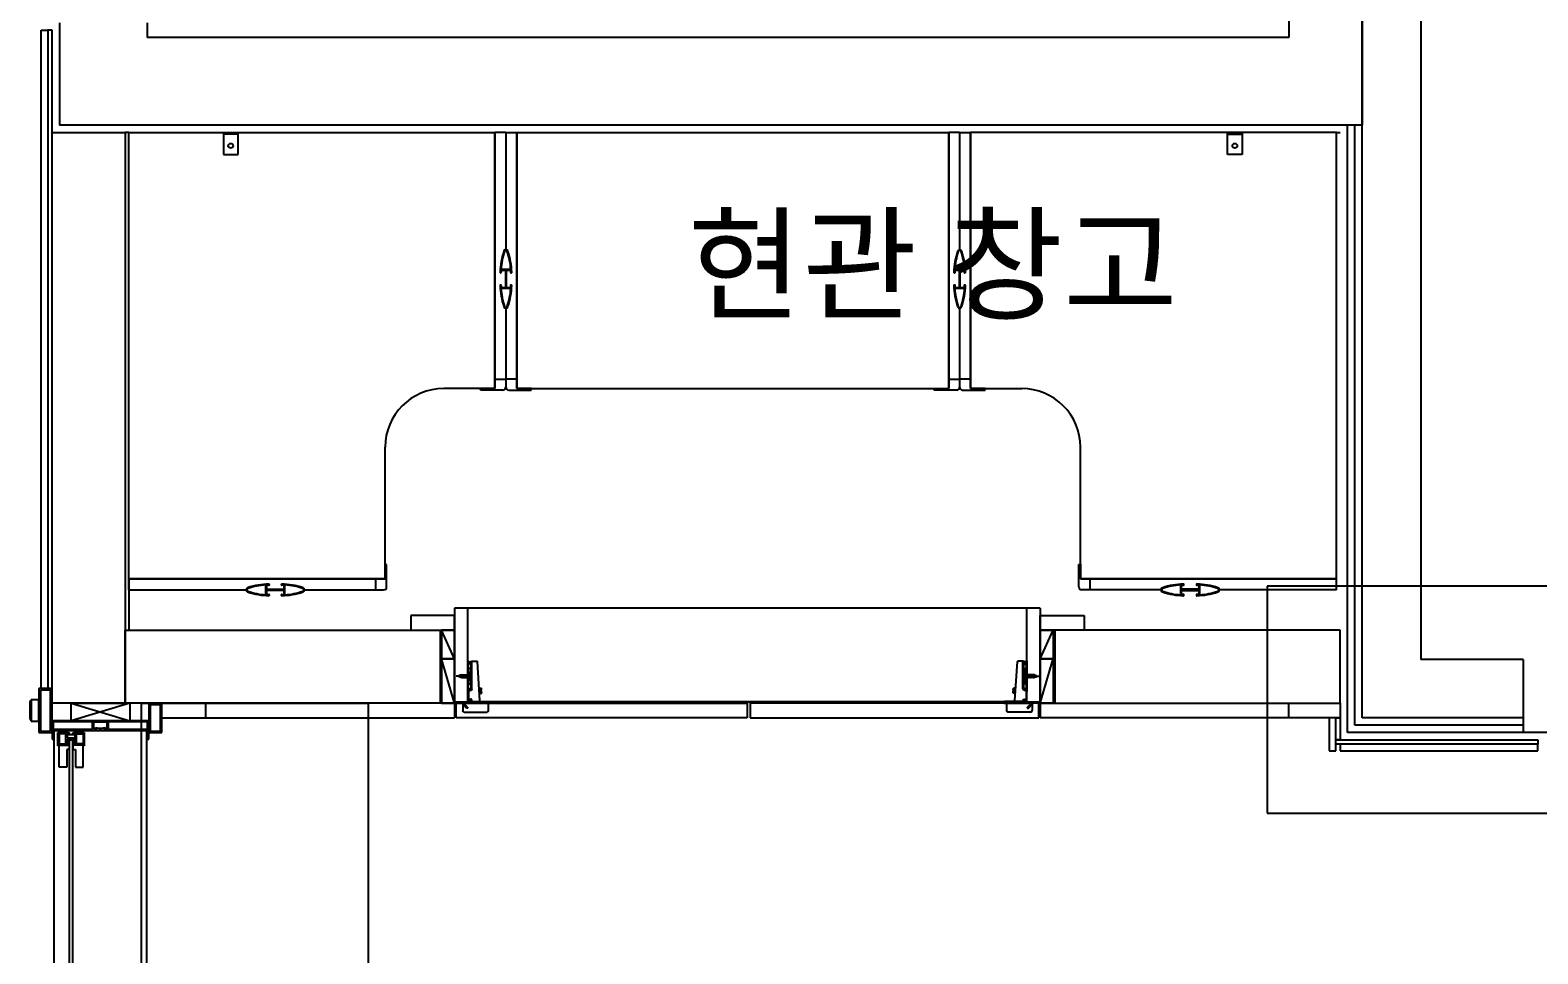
# Model space of a CAD drawing. Header units: millimetres. Extents: x -33000 to 294000, y 0 to 42408.
# Drawn here: x 55786 to 57846, y 17062 to 18325 of the extents above; entities that cross this region are included whole.
import ezdxf
from ezdxf.enums import TextEntityAlignment as Align

# ---------------------------------------------------------------- set-up
doc = ezdxf.new("R2010")
doc.units = ezdxf.units.MM
doc.header["$LTSCALE"] = 50
doc.layers.add('arch', color=8, linetype='Continuous')
doc.layers.add('실명', color=9, linetype='Continuous')
doc.styles.add('FORTELINE', font='malgun.ttf')

msp = doc.modelspace()

# ---------------------------------------------------------------- linework, layer by layer
at = {"layer": 'arch'}
for p, q in [((57686.2, 23254.6), (57686.2, 17464.6)), ((57606.2, 17384.6), (57606.2, 23139.6)), ((57606.2, 20674.6), (57606.2, 18194.6)), ((57506.2, 20574.6), (57506.2, 18314.6)), ((55826.2, 18334.6), (55826.2, 18194.6)), ((55946.2, 18334.6), (55946.2, 18314.6)), ((55801.2, 17424.6), (55801.2, 18324.6)), ((55801.2, 18324.6), (55810.2, 18324.6)), ((55816.2, 18324.6), (55810.2, 18324.6)), ((55810.2, 18324.6), (55810.2, 17424.6)), ((55816.2, 17424.6), (55816.2, 18324.6)), ((57506.2, 18314.6), (55946.2, 18314.6)), ((57606.2, 18194.6), (55826.2, 18194.6)), ((57586.2, 17364.6), (57586.2, 18194.6)), ((57596.2, 17374.6), (57596.2, 18194.6)), ((55816.2, 17404.6), (55816.2, 18184.6)), ((55816.2, 18184.6), (55916.2, 18184.6)), ((55916.2, 18184.6), (55916.2, 17404.6)), ((55921.2, 18184.6), (55916.2, 18184.6)), ((55921.2, 17574.6), (55921.2, 18184.6)), ((55921.2, 18184.6), (56421.2, 18184.6)), ((56050.2, 18184.6), (56050.2, 18154.6)), ((56070.2, 18182.6), (56050.2, 18182.6)), ((56070.2, 18154.6), (56070.2, 18184.6)), ((56421.2, 17839.6), (56421.2, 18184.6)), ((56421.2, 18184.6), (56421.2, 17834.6)), ((56436.2, 18184.6), (56421.2, 18184.6)), ((56436.2, 18184.6), (56451.2, 18184.6)), ((56436.2, 18184.6), (56436.2, 18024.6)), ((56451.2, 18184.6), (57041.2, 18184.6)), ((56451.2, 17839.6), (56451.2, 18184.6)), ((56451.2, 18184.6), (56451.2, 17834.6)), ((57041.2, 17839.6), (57041.2, 18184.6)), ((57041.2, 18184.6), (57041.2, 17834.6)), ((57056.2, 18184.6), (57041.2, 18184.6)), ((57056.2, 18184.6), (57071.2, 18184.6)), ((57056.2, 18184.6), (57056.2, 18024.6)), ((57071.2, 17839.6), (57071.2, 18184.6)), ((57071.2, 18184.6), (57071.2, 17834.6)), ((57571.2, 18184.6), (57071.2, 18184.6)), ((57422.2, 18154.6), (57422.2, 18184.6)), ((57422.2, 18182.6), (57442.2, 18182.6)), ((57442.2, 18184.6), (57442.2, 18154.6)), ((57571.2, 17574.6), (57571.2, 18184.6)), ((57571.2, 18184.6), (57576.2, 18184.6)), ((56050.2, 18154.6), (56070.2, 18154.6)), ((57442.2, 18154.6), (57422.2, 18154.6)), ((56428.7, 17993.1), (56429.5, 17993.1)), ((56443, 17997.6), (56429.4, 17997.6)), ((56430, 17993.6), (56430, 17996.6)), ((56430, 17996.6), (56435.5, 17996.6)), ((56435.5, 17996.6), (56435.5, 17972.6)), ((56437, 17972.6), (56437, 17996.6)), ((56437, 17996.6), (56442.4, 17996.6)), ((56442.4, 17996.6), (56442.4, 17993.6)), ((56442.9, 17993.1), (56443.7, 17993.1)), ((57048.7, 17993.1), (57049.5, 17993.1)), ((57063, 17997.6), (57049.4, 17997.6)), ((57050, 17993.6), (57050, 17996.6)), ((57050, 17996.6), (57055.5, 17996.6)), ((57055.5, 17996.6), (57055.5, 17972.6)), ((57057, 17972.6), (57057, 17996.6)), ((57057, 17996.6), (57062.4, 17996.6)), ((57062.4, 17996.6), (57062.4, 17993.6)), ((57062.9, 17993.1), (57063.7, 17993.1)), ((56429.5, 17976.1), (56428.7, 17976.1)), ((56443, 17971.6), (56429.4, 17971.6)), ((56430, 17972.6), (56430, 17975.6)), ((56435.5, 17972.6), (56430, 17972.6)), ((56442.4, 17972.6), (56437, 17972.6)), ((56442.4, 17975.6), (56442.4, 17972.6)), ((56443.7, 17976.1), (56442.9, 17976.1)), ((57049.5, 17976.1), (57048.7, 17976.1)), ((57063, 17971.6), (57049.4, 17971.6)), ((57050, 17972.6), (57050, 17975.6)), ((57055.5, 17972.6), (57050, 17972.6)), ((57062.4, 17972.6), (57057, 17972.6)), ((57062.4, 17975.6), (57062.4, 17972.6)), ((57063.7, 17976.1), (57062.9, 17976.1)), ((56436.2, 17944.6), (56436.2, 17836.6)), ((57056.2, 17944.6), (57056.2, 17836.6)), ((56421.2, 17834.6), (56421.2, 17847.6)), ((56421.2, 17847.6), (56436.2, 17847.6)), ((56451.2, 17847.6), (56436.2, 17847.6)), ((56436.2, 17847.6), (56436.2, 17836.6)), ((56451.2, 17834.6), (56451.2, 17847.6)), ((57041.2, 17834.6), (57041.2, 17847.6)), ((57041.2, 17847.6), (57056.2, 17847.6)), ((57071.2, 17847.6), (57056.2, 17847.6)), ((57056.2, 17847.6), (57056.2, 17836.6)), ((57071.2, 17834.6), (57071.2, 17847.6)), ((56421.2, 17834.6), (56351.2, 17834.6)), ((56401.5, 17832.6), (56401.2, 17834.6)), ((56401.2, 17834.6), (56421.2, 17834.6)), ((56432.2, 17832.6), (56401.5, 17832.6)), ((56440.2, 17832.6), (56470.9, 17832.6)), ((56451.2, 17834.6), (57041.2, 17834.6)), ((56471.2, 17834.6), (56451.2, 17834.6)), ((56470.9, 17832.6), (56471.2, 17834.6)), ((57021.5, 17832.6), (57021.2, 17834.6)), ((57021.2, 17834.6), (57041.2, 17834.6)), ((57052.2, 17832.6), (57021.5, 17832.6)), ((57060.2, 17832.6), (57090.9, 17832.6)), ((57091.2, 17834.6), (57071.2, 17834.6)), ((57071.2, 17834.6), (57141.2, 17834.6)), ((57090.9, 17832.6), (57091.2, 17834.6)), ((56271.2, 17574.6), (56271.2, 17754.6)), ((57221.2, 17574.6), (57221.2, 17754.6)), ((56273.2, 17594.3), (56271.2, 17594.6)), ((56271.2, 17594.6), (56271.2, 17574.6)), ((56273.2, 17563.6), (56273.2, 17594.3)), ((57219.2, 17594.3), (57221.2, 17594.6)), ((57219.2, 17563.6), (57219.2, 17594.3)), ((57221.2, 17594.6), (57221.2, 17574.6)), ((56266.2, 17574.6), (55921.2, 17574.6)), ((55921.2, 17574.6), (56271.2, 17574.6)), ((55921.2, 17559.6), (55921.2, 17574.6)), ((55921.2, 17574.6), (55921.2, 17504.6)), ((56271.2, 17574.6), (56258.2, 17574.6)), ((56258.2, 17574.6), (56258.2, 17559.6)), ((57571.2, 17574.6), (57221.2, 17574.6)), ((57221.2, 17574.6), (57234.2, 17574.6)), ((57226.2, 17574.6), (57571.2, 17574.6)), ((57234.2, 17574.6), (57234.2, 17559.6)), ((57571.2, 17559.6), (57571.2, 17574.6)), ((55921.2, 17559.6), (56081.2, 17559.6)), ((56108.2, 17552.8), (56108.2, 17566.4)), ((56112.2, 17565.8), (56109.2, 17565.8)), ((56109.2, 17565.8), (56109.2, 17560.4)), ((56109.2, 17560.4), (56133.2, 17560.4)), ((56133.2, 17558.9), (56109.2, 17558.9)), ((56109.2, 17558.9), (56109.2, 17553.4)), ((56109.2, 17553.4), (56112.2, 17553.4)), ((56112.7, 17567.1), (56112.7, 17566.3)), ((56112.7, 17552.9), (56112.7, 17552.1)), ((56129.7, 17566.3), (56129.7, 17567.1)), ((56129.7, 17552.1), (56129.7, 17552.9)), ((56133.2, 17565.8), (56130.2, 17565.8)), ((56130.2, 17553.4), (56133.2, 17553.4)), ((56133.2, 17560.4), (56133.2, 17565.8)), ((56133.2, 17553.4), (56133.2, 17558.9)), ((56134.2, 17552.8), (56134.2, 17566.4)), ((56161.2, 17559.6), (56269.2, 17559.6)), ((56258.2, 17559.6), (56269.2, 17559.6)), ((57331.2, 17559.6), (57223.2, 17559.6)), ((57234.2, 17559.6), (57223.2, 17559.6)), ((57358.2, 17552.8), (57358.2, 17566.4)), ((57359.2, 17560.4), (57359.2, 17565.8)), ((57359.2, 17565.8), (57362.2, 17565.8)), ((57383.2, 17560.4), (57359.2, 17560.4)), ((57359.2, 17553.4), (57359.2, 17558.9)), ((57359.2, 17558.9), (57383.2, 17558.9)), ((57362.2, 17553.4), (57359.2, 17553.4)), ((57362.7, 17566.3), (57362.7, 17567.1)), ((57362.7, 17552.1), (57362.7, 17552.9)), ((57379.7, 17567.1), (57379.7, 17566.3)), ((57379.7, 17552.9), (57379.7, 17552.1)), ((57380.2, 17565.8), (57383.2, 17565.8)), ((57383.2, 17553.4), (57380.2, 17553.4)), ((57383.2, 17565.8), (57383.2, 17560.4)), ((57383.2, 17558.9), (57383.2, 17553.4)), ((57384.2, 17552.8), (57384.2, 17566.4)), ((57571.2, 17559.6), (57411.2, 17559.6)), ((58136.2, 17564.6), (57476.2, 17564.6)), ((57476.2, 17564.6), (57476.2, 17254.6)), ((57166.2, 17534.6), (56366.2, 17534.6)), ((56366.2, 17534.6), (56366.2, 17406.6)), ((56384.2, 17406.6), (56384.2, 17534.6)), ((57148.2, 17534.6), (56384.2, 17534.6)), ((57148.2, 17406.6), (57148.2, 17534.6)), ((57166.2, 17534.6), (57166.2, 17406.6)), ((56366.2, 17524.6), (56306.2, 17524.6)), ((56306.2, 17524.6), (56306.2, 17504.6)), ((56366.2, 17504.6), (56366.2, 17524.6)), ((57166.2, 17524.6), (57226.2, 17524.6)), ((57166.2, 17504.6), (57166.2, 17524.6)), ((57226.2, 17524.6), (57226.2, 17504.6)), ((55916.2, 17504.6), (56346.2, 17504.6)), ((55916.2, 17404.6), (55916.2, 17504.6)), ((56306.2, 17504.6), (56366.2, 17504.6)), ((56346.2, 17504.6), (56346.2, 17404.6)), ((56346.2, 17504.6), (56346.2, 17404.6)), ((56348.2, 17504.6), (56348.2, 17465.2)), ((56366.2, 17504.6), (56348.2, 17504.6)), ((56366.2, 17465.2), (56348.2, 17504.6)), ((56348.2, 17504.6), (56348.2, 17404.6)), ((56366.2, 17465.2), (56366.2, 17504.6)), ((57226.2, 17504.6), (57166.2, 17504.6)), ((57166.2, 17465.2), (57166.2, 17504.6)), ((57166.2, 17504.6), (57184.2, 17504.6)), ((57166.2, 17465.2), (57184.2, 17504.6)), ((57184.2, 17504.6), (57184.2, 17465.2)), ((57576.2, 17504.6), (57186.2, 17504.6)), ((57186.2, 17504.6), (57186.2, 17404.6)), ((57186.2, 17504.6), (57186.2, 17404.6)), ((57576.2, 17404.6), (57576.2, 17504.6)), ((56348.2, 17465.2), (56348.2, 17404.6)), ((56366.2, 17465.2), (56348.2, 17465.2)), ((56366.2, 17404.6), (56348.2, 17465.2)), ((56348.2, 17465.2), (56366.2, 17465.2)), ((56366.2, 17404.6), (56366.2, 17465.2)), ((56384.2, 17462.6), (56384.2, 17421.6)), ((56385.2, 17461.6), (56388, 17461)), ((56385.7, 17453), (56385.2, 17453)), ((56387.4, 17457.6), (56387.8, 17460.3)), ((56387.4, 17457.6), (56388.2, 17457.2)), ((56387.7, 17432.7), (56387.7, 17450.5)), ((56388.7, 17424.7), (56388.7, 17456.5)), ((56389.7, 17424.2), (56389.7, 17462)), ((56389.8, 17462), (56396.9, 17462)), ((56400.8, 17408.2), (56397.4, 17461.5)), ((57131.6, 17408.2), (57135.1, 17461.5)), ((57142.7, 17462), (57135.6, 17462)), ((57142.7, 17424.2), (57142.7, 17462)), ((57143.7, 17424.7), (57143.7, 17456.5)), ((57145.1, 17457.6), (57144.3, 17457.2)), ((57147.2, 17461.6), (57144.4, 17461)), ((57145.1, 17457.6), (57144.7, 17460.3)), ((57144.7, 17432.7), (57144.7, 17450.5)), ((57146.7, 17453), (57147.2, 17453)), ((57148.2, 17462.6), (57148.2, 17421.6)), ((57166.2, 17404.6), (57166.2, 17465.2)), ((57166.2, 17465.2), (57184.2, 17465.2)), ((57166.2, 17404.6), (57184.2, 17465.2)), ((57184.2, 17465.2), (57166.2, 17465.2)), ((57184.2, 17465.2), (57184.2, 17404.6)), ((57826.2, 17464.6), (57686.2, 17464.6)), ((57826.2, 17464.6), (57826.2, 17364.6)), ((56371.8, 17442.3), (56370.2, 17441.6)), ((56372.3, 17440.9), (56370.2, 17441.6)), ((56371.8, 17442.6), (56372.2, 17442.9)), ((56371.8, 17442.6), (56372.3, 17440.6)), ((56372.2, 17442.9), (56372.4, 17442.6)), ((56372.2, 17442.9), (56372.6, 17440.3)), ((56372.6, 17440.3), (56372.3, 17440.6)), ((56373.9, 17443.3), (56372.4, 17442.6)), ((56372.4, 17442.6), (56373, 17440.6)), ((56373, 17440.6), (56372.6, 17440.3)), ((56374.8, 17440), (56373, 17440.6)), ((56373.9, 17443.3), (56374.3, 17443.6)), ((56373.9, 17443.3), (56374.8, 17440)), ((56374.3, 17443.6), (56374.5, 17443.3)), ((56374.3, 17443.6), (56375.1, 17439.6)), ((56374.5, 17443.3), (56375.5, 17440)), ((56374.5, 17443.3), (56376.2, 17443.3)), ((56375.1, 17439.6), (56374.8, 17440)), ((56375.5, 17440), (56375.1, 17439.6)), ((56375.5, 17440), (56377.1, 17440)), ((56376.2, 17443.3), (56376.6, 17443.6)), ((56376.2, 17443.3), (56377.1, 17440)), ((56376.6, 17443.6), (56376.8, 17443.3)), ((56376.6, 17443.6), (56377.4, 17439.6)), ((56376.8, 17443.3), (56377.8, 17440)), ((56376.8, 17443.3), (56378.5, 17443.3)), ((56377.4, 17439.6), (56377.1, 17440)), ((56377.8, 17440), (56377.4, 17439.6)), ((56377.8, 17440), (56379.5, 17440)), ((56378.5, 17443.3), (56379, 17443.6)), ((56378.5, 17443.3), (56379.5, 17440)), ((56379, 17443.6), (56379.2, 17443.3)), ((56379, 17443.6), (56379.8, 17439.6)), ((56379.2, 17443.3), (56380.2, 17440)), ((56379.2, 17443.3), (56380.9, 17443.3)), ((56379.8, 17439.6), (56379.5, 17440)), ((56380.2, 17440), (56379.8, 17439.6)), ((56380.2, 17440), (56381.8, 17440)), ((56380.9, 17443.3), (56381.3, 17443.6)), ((56380.9, 17443.3), (56381.8, 17440)), ((56381.3, 17443.6), (56381.5, 17443.3)), ((56381.3, 17443.6), (56382.1, 17439.6)), ((56381.5, 17443.3), (56382.5, 17440)), ((56381.5, 17443.3), (56383.2, 17443.3)), ((56382.1, 17439.6), (56381.8, 17440)), ((56382.5, 17440), (56382.1, 17439.6)), ((56382.5, 17440), (56384.2, 17440)), ((56383.2, 17443.3), (56383.6, 17443.6)), ((56383.2, 17443.3), (56384.2, 17440)), ((56383.6, 17443.6), (56383.9, 17443.3)), ((56383.6, 17443.6), (56384.2, 17440)), ((56383.9, 17443.3), (56384.2, 17443.3)), ((56384.2, 17440), (56383.9, 17443.3)), ((56385.2, 17443.9), (56384.2, 17443.3)), ((56385.2, 17439.3), (56384.2, 17440)), ((56385.2, 17437.2), (56385.2, 17446)), ((56385.7, 17430.2), (56385.2, 17430.2)), ((56385.7, 17446.5), (56386.1, 17446.5)), ((56385.7, 17436.7), (56386.1, 17436.7)), ((56386.6, 17437.2), (56386.6, 17446)), ((57145.8, 17437.2), (57145.8, 17446)), ((57146.7, 17446.5), (57146.3, 17446.5)), ((57146.7, 17436.7), (57146.3, 17436.7)), ((57146.7, 17430.2), (57147.2, 17430.2)), ((57147.2, 17437.2), (57147.2, 17446)), ((57147.2, 17443.9), (57148.3, 17443.3)), ((57147.2, 17439.3), (57148.3, 17440)), ((57148.9, 17443.6), (57148.3, 17440)), ((57149.3, 17443.3), (57148.3, 17440)), ((57148.6, 17443.3), (57148.3, 17443.3)), ((57148.3, 17440), (57148.6, 17443.3)), ((57150, 17440), (57148.3, 17440)), ((57148.9, 17443.6), (57148.6, 17443.3)), ((57149.3, 17443.3), (57148.9, 17443.6)), ((57151, 17443.3), (57149.3, 17443.3)), ((57151, 17443.3), (57150, 17440)), ((57150, 17440), (57150.4, 17439.6)), ((57151.2, 17443.6), (57150.4, 17439.6)), ((57150.4, 17439.6), (57150.7, 17440)), ((57151.6, 17443.3), (57150.7, 17440)), ((57152.3, 17440), (57150.7, 17440)), ((57151.2, 17443.6), (57151, 17443.3)), ((57151.6, 17443.3), (57151.2, 17443.6)), ((57153.3, 17443.3), (57151.6, 17443.3)), ((57153.3, 17443.3), (57152.3, 17440)), ((57152.3, 17440), (57152.7, 17439.6)), ((57153.5, 17443.6), (57152.7, 17439.6)), ((57152.7, 17439.6), (57153, 17440)), ((57153.9, 17443.3), (57153, 17440)), ((57154.7, 17440), (57153, 17440)), ((57153.5, 17443.6), (57153.3, 17443.3)), ((57153.9, 17443.3), (57153.5, 17443.6)), ((57155.6, 17443.3), (57153.9, 17443.3)), ((57155.6, 17443.3), (57154.7, 17440)), ((57154.7, 17440), (57155.1, 17439.6)), ((57155.9, 17443.6), (57155.1, 17439.6)), ((57155.1, 17439.6), (57155.3, 17440)), ((57156.3, 17443.3), (57155.3, 17440)), ((57157, 17440), (57155.3, 17440)), ((57155.9, 17443.6), (57155.6, 17443.3)), ((57156.3, 17443.3), (57155.9, 17443.6)), ((57157.9, 17443.3), (57156.3, 17443.3)), ((57157.9, 17443.3), (57157, 17440)), ((57157, 17440), (57157.4, 17439.6)), ((57158.2, 17443.6), (57157.4, 17439.6)), ((57157.4, 17439.6), (57157.6, 17440)), ((57158.6, 17443.3), (57157.6, 17440)), ((57157.6, 17440), (57159.5, 17440.6)), ((57158.2, 17443.6), (57157.9, 17443.3)), ((57158.6, 17443.3), (57158.2, 17443.6)), ((57158.6, 17443.3), (57160.1, 17442.6)), ((57160.1, 17442.6), (57159.5, 17440.6)), ((57159.5, 17440.6), (57159.9, 17440.3)), ((57160.3, 17442.9), (57159.9, 17440.3)), ((57159.9, 17440.3), (57160.1, 17440.6)), ((57160.3, 17442.9), (57160.1, 17442.6)), ((57160.7, 17442.6), (57160.1, 17440.6)), ((57160.2, 17440.9), (57162.2, 17441.6)), ((57160.7, 17442.6), (57160.3, 17442.9)), ((57160.6, 17442.3), (57162.2, 17441.6)), ((55810.2, 17424.6), (55801.2, 17424.6)), ((55810.2, 17424.6), (55816.2, 17424.6)), ((56384.2, 17423.6), (56384.2, 17420.6)), ((56384.2, 17420.6), (56385.2, 17420.6)), ((56385.2, 17424.2), (56388.2, 17424.2)), ((56385.2, 17422.2), (56387.7, 17422.2)), ((56385.2, 17422.2), (56385.2, 17408.3)), ((56391.2, 17407.1), (56414.2, 17407.1)), ((56399.7, 17425.1), (56402.7, 17425.3)), ((56400.8, 17408.2), (56400.1, 17407.1)), ((56400.2, 17418.1), (56403.2, 17418.3)), ((56401.2, 17418.2), (56400.7, 17425.1)), ((56402.2, 17418.2), (56401.7, 17425.2)), ((56402.4, 17422.2), (56402.9, 17422.3)), ((56402.5, 17421.2), (56402.4, 17422.2)), ((56402.5, 17421.2), (56403, 17421.3)), ((56402.9, 17422.3), (56402.7, 17425.3)), ((56403.2, 17418.3), (56403, 17421.3)), ((57141.2, 17407.1), (57118.2, 17407.1)), ((57129.3, 17418.3), (57129.5, 17421.3)), ((57132.3, 17418.1), (57129.3, 17418.3)), ((57129.5, 17422.3), (57129.7, 17425.3)), ((57130, 17422.2), (57129.5, 17422.3)), ((57130, 17421.2), (57129.5, 17421.3)), ((57132.7, 17425.1), (57129.7, 17425.3)), ((57130, 17421.2), (57130, 17422.2)), ((57130.3, 17418.2), (57130.7, 17425.2)), ((57131.3, 17418.2), (57131.7, 17425.1)), ((57131.6, 17408.2), (57132.4, 17407.1)), ((57147.2, 17424.2), (57144.3, 17424.2)), ((57147.2, 17422.2), (57144.7, 17422.2)), ((57147.2, 17422.2), (57147.2, 17408.3)), ((57148.2, 17420.6), (57147.2, 17420.6)), ((57148.2, 17423.6), (57148.2, 17420.6)), ((55916.2, 17404.6), (55816.2, 17404.6)), ((56346.2, 17404.6), (55916.2, 17404.6)), ((55938.2, 16204.6), (55938.2, 17404.6)), ((55938.2, 17404.6), (56248.2, 17404.6)), ((56366.2, 17404.6), (55966.2, 17404.6)), ((55966.2, 17384.6), (55966.2, 17404.6)), ((56026.2, 17384.6), (56026.2, 17404.6)), ((56248.2, 17404.6), (56248.2, 16204.6)), ((56348.2, 17404.6), (56366.2, 17404.6)), ((56366.2, 17406.6), (57166.2, 17406.6)), ((56366.2, 17404.6), (56366.2, 17384.6)), ((56368.2, 17384.6), (56368.2, 17404.6)), ((56368.2, 17404.6), (56766, 17404.6)), ((56377.2, 17404.6), (56377.2, 17394.6)), ((56415.2, 17404.6), (56377.2, 17404.6)), ((56382.2, 17398), (56379.1, 17401.1)), ((56379.2, 17392.6), (56410.2, 17392.6)), ((56383.6, 17399.4), (56380.5, 17402.5)), ((57148.2, 17406.6), (56384.2, 17406.6)), ((56386.5, 17406.4), (56390.2, 17404.9)), ((56390.2, 17404.6), (56390.2, 17406.1)), ((56412.2, 17404.6), (56412.2, 17394.6)), ((56415.2, 17404.6), (56415.2, 17406.1)), ((56766, 17404.6), (56766, 17384.6)), ((57164.2, 17404.6), (56770, 17404.6)), ((56770, 17404.6), (56770, 17384.6)), ((57117.2, 17404.6), (57117.2, 17406.1)), ((57117.2, 17404.6), (57155.2, 17404.6)), ((57120.2, 17404.6), (57120.2, 17394.6)), ((57153.2, 17392.6), (57122.2, 17392.6)), ((57146, 17406.4), (57142.2, 17404.9)), ((57142.2, 17404.6), (57142.2, 17406.1)), ((57148.9, 17399.4), (57152, 17402.5)), ((57150.3, 17398), (57153.4, 17401.1)), ((57155.2, 17404.6), (57155.2, 17394.6)), ((57164.2, 17384.6), (57164.2, 17404.6)), ((57166.2, 17404.6), (57166.2, 17384.6)), ((57166.2, 17384.6), (57166.2, 17404.6)), ((57184.2, 17404.6), (57166.2, 17404.6)), ((57166.2, 17404.6), (57576.2, 17404.6)), ((57186.2, 17404.6), (57576.2, 17404.6)), ((57506.2, 17384.6), (57506.2, 17404.6)), ((57576.2, 17404.6), (57576.2, 17384.6)), ((55966.2, 17384.6), (56366.2, 17384.6)), ((56766, 17384.6), (56368.2, 17384.6)), ((56770, 17384.6), (57164.2, 17384.6)), ((57576.2, 17384.6), (57166.2, 17384.6)), ((57570.2, 17384.6), (57561.2, 17384.6)), ((57561.2, 17384.6), (57561.2, 17339.6)), ((57570.2, 17354.6), (57570.2, 17384.6)), ((57570.2, 17384.6), (57576.2, 17384.6)), ((57570.2, 17339.6), (57570.2, 17384.6)), ((57576.2, 17384.6), (57576.2, 17354.6)), ((57826.2, 17374.6), (57596.2, 17374.6)), ((57826.2, 17384.6), (57606.2, 17384.6)), ((57576.2, 17354.6), (57570.2, 17354.6)), ((57570.2, 17348.6), (57570.2, 17354.6)), ((57570.2, 17354.6), (57846.2, 17354.6)), ((57846.2, 17348.6), (57570.2, 17348.6)), ((57576.2, 17348.6), (57576.2, 17339.6)), ((57846.2, 17348.6), (57576.2, 17348.6)), ((57826.2, 17364.6), (57586.2, 17364.6)), ((57936.2, 17364.6), (57826.2, 17364.6)), ((57846.2, 17354.6), (57846.2, 17348.6)), ((57846.2, 17339.6), (57846.2, 17348.6)), ((57561.2, 17339.6), (57570.2, 17339.6)), ((57576.2, 17339.6), (57846.2, 17339.6)), ((57476.2, 17254.6), (58136.2, 17254.6))]:
    msp.add_line(p, q, dxfattribs=at)
at = {"layer": 'arch', "lineweight": 0}
for p, q in [((56384.7, 17462.6), (56384.2, 17462.6)), ((56385.2, 17420.6), (56385.2, 17462.1)), ((57147.2, 17420.6), (57147.2, 17462.1)), ((57147.7, 17462.6), (57148.2, 17462.6))]:
    msp.add_line(p, q, dxfattribs=at)
at = {"layer": 'arch', "linetype": 'Continuous'}
for p, q in [((56385.2, 17461.4), (56384.2, 17462.4)), ((56385.2, 17460.9), (56384.2, 17461.9)), ((56385.2, 17460.5), (56384.2, 17461.5)), ((56385.2, 17460), (56384.2, 17461)), ((56385.2, 17459.6), (56384.2, 17460.6)), ((56385.2, 17459.1), (56384.2, 17460.1)), ((56385.2, 17458.7), (56384.2, 17459.7)), ((56385.2, 17458.2), (56384.2, 17459.2)), ((56385.2, 17457.8), (56384.2, 17458.8)), ((56385.2, 17457.3), (56384.2, 17458.3)), ((56385.2, 17456.9), (56384.2, 17457.9)), ((56385.2, 17456.4), (56384.2, 17457.4)), ((56385.2, 17456), (56384.2, 17457)), ((56385.2, 17455.5), (56384.2, 17456.5)), ((56385.2, 17455.1), (56384.2, 17456.1)), ((56385.2, 17454.6), (56384.2, 17455.6)), ((56385.2, 17454.2), (56384.2, 17455.2)), ((56385.2, 17453.7), (56384.2, 17454.7)), ((56385.2, 17453.3), (56384.2, 17454.3)), ((56385.2, 17452.8), (56384.2, 17453.8)), ((56385.2, 17452.4), (56384.2, 17453.4)), ((56385.2, 17451.9), (56384.2, 17452.9)), ((56385.2, 17451.5), (56384.2, 17452.5)), ((56385.2, 17451), (56384.2, 17452)), ((56385.2, 17450.6), (56384.2, 17451.6)), ((56385.2, 17450.1), (56384.2, 17451.1)), ((56385.2, 17449.7), (56384.2, 17450.7)), ((56385.2, 17449.2), (56384.2, 17450.2)), ((56385.2, 17448.8), (56384.2, 17449.8)), ((56385.2, 17448.3), (56384.2, 17449.3)), ((56385.2, 17447.9), (56384.2, 17448.9)), ((56385.2, 17447.4), (56384.2, 17448.4)), ((56385.2, 17461.8), (56384.4, 17462.6)), ((56385.2, 17462.3), (56384.9, 17462.6)), ((57148.2, 17461.2), (57147.2, 17462.2)), ((57148.2, 17460.8), (57147.2, 17461.8)), ((57148.2, 17460.3), (57147.2, 17461.3)), ((57148.2, 17459.9), (57147.2, 17460.9)), ((57148.2, 17459.4), (57147.2, 17460.4)), ((57148.2, 17459), (57147.2, 17460)), ((57148.2, 17458.5), (57147.2, 17459.5)), ((57148.2, 17458.1), (57147.2, 17459.1)), ((57148.2, 17457.6), (57147.2, 17458.6)), ((57148.2, 17457.2), (57147.2, 17458.2)), ((57148.2, 17456.7), (57147.2, 17457.7)), ((57148.2, 17456.3), (57147.2, 17457.3)), ((57148.2, 17455.8), (57147.2, 17456.8)), ((57148.2, 17455.4), (57147.2, 17456.4)), ((57148.2, 17454.9), (57147.2, 17455.9)), ((57148.2, 17454.5), (57147.2, 17455.5)), ((57148.2, 17454), (57147.2, 17455)), ((57148.2, 17453.6), (57147.2, 17454.6)), ((57148.2, 17453.1), (57147.2, 17454.1)), ((57148.2, 17452.7), (57147.2, 17453.7)), ((57148.2, 17452.2), (57147.2, 17453.2)), ((57148.2, 17451.8), (57147.2, 17452.8)), ((57148.2, 17451.3), (57147.2, 17452.3)), ((57148.2, 17450.9), (57147.2, 17451.9)), ((57148.2, 17450.4), (57147.2, 17451.4)), ((57148.2, 17450), (57147.2, 17451)), ((57148.2, 17449.5), (57147.2, 17450.5)), ((57148.2, 17449.1), (57147.2, 17450.1)), ((57148.2, 17448.6), (57147.2, 17449.6)), ((57148.2, 17448.2), (57147.2, 17449.2)), ((57148.2, 17447.7), (57147.2, 17448.7)), ((57148.2, 17447.3), (57147.2, 17448.3)), ((57148.2, 17461.7), (57147.4, 17462.5)), ((57148.2, 17462.1), (57147.7, 17462.6)), ((57148.2, 17462.5), (57148.2, 17462.6)), ((56385.2, 17447), (56384.2, 17448)), ((56385.2, 17446.5), (56384.2, 17447.5)), ((56385.2, 17446.1), (56384.2, 17447.1)), ((56385.2, 17445.6), (56384.2, 17446.6)), ((56385.2, 17445.2), (56384.2, 17446.2)), ((56385.2, 17444.7), (56384.2, 17445.7)), ((56385.2, 17444.3), (56384.2, 17445.3)), ((56385.2, 17443.8), (56384.2, 17444.8)), ((56385.2, 17443.4), (56384.2, 17444.4)), ((56385.2, 17442.9), (56384.2, 17443.9)), ((56385.2, 17442.5), (56384.2, 17443.5)), ((56385.2, 17442), (56384.2, 17443)), ((56385.2, 17441.6), (56384.2, 17442.6)), ((56384.8, 17441.6), (56384.2, 17442.2)), ((56384.3, 17441.6), (56384.2, 17441.7)), ((56385.2, 17440.3), (56384.2, 17441.3)), ((56385.2, 17439.8), (56384.2, 17440.8)), ((56385.2, 17439.4), (56384.2, 17440.4)), ((56385.2, 17438.9), (56384.2, 17439.9)), ((56385.2, 17438.5), (56384.2, 17439.5)), ((56385.2, 17438), (56384.2, 17439)), ((56385.2, 17437.6), (56384.2, 17438.6)), ((56385.2, 17437.1), (56384.2, 17438.1)), ((56385.2, 17436.7), (56384.2, 17437.7)), ((56385.2, 17436.2), (56384.2, 17437.2)), ((56385.2, 17435.8), (56384.2, 17436.8)), ((56385.2, 17435.3), (56384.2, 17436.3)), ((56385.2, 17434.9), (56384.2, 17435.9)), ((56385.2, 17434.4), (56384.2, 17435.4)), ((56385.2, 17434), (56384.2, 17435)), ((56385.2, 17433.5), (56384.2, 17434.5)), ((56385.2, 17433.1), (56384.2, 17434.1)), ((56385.2, 17432.6), (56384.2, 17433.6)), ((56385.2, 17432.2), (56384.2, 17433.2)), ((56385.2, 17431.7), (56384.2, 17432.7)), ((56385.2, 17431.3), (56384.2, 17432.3)), ((56385.2, 17430.8), (56384.2, 17431.8)), ((56385.2, 17430.4), (56384.2, 17431.4)), ((56385.2, 17429.9), (56384.2, 17430.9)), ((56385.2, 17429.5), (56384.2, 17430.5)), ((56385.2, 17429), (56384.2, 17430)), ((56385.2, 17428.6), (56384.2, 17429.6)), ((56385.2, 17428.1), (56384.2, 17429.1)), ((56385.2, 17427.7), (56384.2, 17428.7)), ((56385.2, 17427.2), (56384.2, 17428.2)), ((56385.2, 17426.8), (56384.2, 17427.8)), ((56385.2, 17440.7), (56384.3, 17441.6)), ((56385.2, 17441.2), (56384.8, 17441.6)), ((56385.2, 17441.6), (56385.2, 17441.6)), ((57148.2, 17446.8), (57147.2, 17447.8)), ((57148.2, 17446.4), (57147.2, 17447.4)), ((57148.2, 17445.9), (57147.2, 17446.9)), ((57148.2, 17445.5), (57147.2, 17446.5)), ((57148.2, 17445), (57147.2, 17446)), ((57148.2, 17444.6), (57147.2, 17445.6)), ((57148.2, 17444.1), (57147.2, 17445.1)), ((57148.2, 17443.7), (57147.2, 17444.7)), ((57148.2, 17443.2), (57147.2, 17444.2)), ((57148.2, 17442.8), (57147.2, 17443.8)), ((57148.2, 17442.3), (57147.2, 17443.3)), ((57148.2, 17441.9), (57147.2, 17442.9)), ((57148.1, 17441.6), (57147.2, 17442.4)), ((57147.6, 17441.6), (57147.2, 17442)), ((57148.2, 17440.5), (57147.2, 17441.5)), ((57148.2, 17440.1), (57147.2, 17441.1)), ((57148.2, 17439.6), (57147.2, 17440.6)), ((57148.2, 17439.2), (57147.2, 17440.2)), ((57148.2, 17438.8), (57147.2, 17439.8)), ((57148.2, 17438.3), (57147.2, 17439.3)), ((57148.2, 17437.9), (57147.2, 17438.9)), ((57148.2, 17437.4), (57147.2, 17438.4)), ((57148.2, 17437), (57147.2, 17438)), ((57148.2, 17436.5), (57147.2, 17437.5)), ((57148.2, 17436.1), (57147.2, 17437.1)), ((57148.2, 17435.6), (57147.2, 17436.6)), ((57148.2, 17435.2), (57147.2, 17436.2)), ((57148.2, 17434.7), (57147.2, 17435.7)), ((57148.2, 17434.3), (57147.2, 17435.3)), ((57148.2, 17433.8), (57147.2, 17434.8)), ((57148.2, 17433.4), (57147.2, 17434.4)), ((57148.2, 17432.9), (57147.2, 17433.9)), ((57148.2, 17432.5), (57147.2, 17433.5)), ((57148.2, 17432), (57147.2, 17433)), ((57148.2, 17431.6), (57147.2, 17432.6)), ((57148.2, 17431.1), (57147.2, 17432.1)), ((57148.2, 17430.7), (57147.2, 17431.7)), ((57148.2, 17430.2), (57147.2, 17431.2)), ((57148.2, 17429.8), (57147.2, 17430.8)), ((57148.2, 17429.3), (57147.2, 17430.3)), ((57148.2, 17428.9), (57147.2, 17429.9)), ((57148.2, 17428.4), (57147.2, 17429.4)), ((57148.2, 17428), (57147.2, 17429)), ((57148.2, 17427.5), (57147.2, 17428.5)), ((57148.2, 17427.1), (57147.2, 17428.1)), ((57148.2, 17426.6), (57147.2, 17427.6)), ((57148.2, 17441), (57147.6, 17441.6)), ((57148.2, 17441.4), (57148.1, 17441.6)), ((55786.2, 17406.3), (55787.7, 17409.1)), ((55787.7, 17409.1), (55787.7, 17380.1)), ((55798.2, 17409.1), (55787.7, 17409.1)), ((55816.2, 17424.6), (55798.2, 17424.6)), ((55798.2, 17424.6), (55798.2, 17364.6)), ((55798.2, 17380.1), (55798.2, 17409.1)), ((55814.2, 17422.6), (55800.2, 17422.6)), ((55800.2, 17422.6), (55800.2, 17366.6)), ((55814.2, 17366.6), (55814.2, 17422.6)), ((55816.2, 17364.6), (55816.2, 17424.6)), ((56385.2, 17426.3), (56384.2, 17427.3)), ((56385.2, 17425.9), (56384.2, 17426.9)), ((56385.2, 17425.4), (56384.2, 17426.4)), ((56385.2, 17425), (56384.2, 17426)), ((56385.2, 17424.5), (56384.2, 17425.5)), ((56385.2, 17424.1), (56384.2, 17425.1)), ((56385.2, 17423.6), (56384.2, 17424.6)), ((56385.2, 17423.2), (56384.2, 17424.2)), ((56385.2, 17422.7), (56384.2, 17423.7)), ((56385.2, 17422.3), (56384.2, 17423.3)), ((56385.2, 17421.8), (56384.2, 17422.8)), ((56385.2, 17421.4), (56384.2, 17422.4)), ((56385.2, 17420.9), (56384.2, 17421.9)), ((56385.1, 17420.6), (56384.2, 17421.5)), ((56384.7, 17420.6), (56384.2, 17421)), ((57148.2, 17426.2), (57147.2, 17427.2)), ((57148.2, 17425.7), (57147.2, 17426.7)), ((57148.2, 17425.3), (57147.2, 17426.3)), ((57148.2, 17424.8), (57147.2, 17425.8)), ((57148.2, 17424.4), (57147.2, 17425.4)), ((57148.2, 17423.9), (57147.2, 17424.9)), ((57148.2, 17423.5), (57147.2, 17424.5)), ((57148.2, 17423), (57147.2, 17424)), ((57148.2, 17422.6), (57147.2, 17423.6)), ((57148.2, 17422.1), (57147.2, 17423.1)), ((57148.2, 17421.7), (57147.2, 17422.7)), ((57148.2, 17421.2), (57147.2, 17422.2)), ((57148.2, 17420.8), (57147.2, 17421.8)), ((57148, 17420.6), (57147.2, 17421.3)), ((57147.5, 17420.6), (57147.2, 17420.9)), ((55786.2, 17382.9), (55786.2, 17406.3)), ((55842.2, 17380.6), (55842.2, 17404.6)), ((55842.2, 17404.6), (55922.2, 17404.6)), ((55842.2, 17404.6), (55922.2, 17380.6)), ((55922.2, 17404.6), (55842.2, 17380.6)), ((55922.2, 17404.6), (55922.2, 17380.6)), ((55966.2, 17404.6), (55948.2, 17404.6)), ((55948.2, 17404.6), (55948.2, 17364.6)), ((55964.2, 17402.6), (55950.2, 17402.6)), ((55950.2, 17402.6), (55950.2, 17366.6)), ((55964.2, 17366.6), (55964.2, 17402.6)), ((55966.2, 17364.6), (55966.2, 17404.6)), ((55786.2, 17382.9), (55787.7, 17380.1)), ((55787.7, 17380.1), (55798.2, 17380.1)), ((55800.2, 17366.6), (55814.2, 17366.6)), ((55948.2, 17380.6), (55816.2, 17380.6)), ((55816.2, 17380.6), (55816.2, 17355.6)), ((55871.6, 17379), (55817.8, 17379)), ((55817.8, 17379), (55817.8, 17369.2)), ((55817.8, 17369.2), (55871.6, 17369.2)), ((55819, 17355.6), (55819, 17367.6)), ((55819, 17367.6), (55872.9, 17367.6)), ((55819.2, 15841.6), (55819.2, 17367.6)), ((55819.2, 17367.6), (55945.2, 17367.6)), ((55836.7, 17365.2), (55838.7, 17366.9)), ((55840.7, 17367.6), (55843.8, 17367.6)), ((55922.2, 17380.6), (55842.2, 17380.6)), ((55845.7, 17366.9), (55847.7, 17365.2)), ((55871.6, 17369.2), (55871.6, 17379)), ((55873.2, 17379), (55891.2, 17379)), ((55873.2, 17369.8), (55873.2, 17379)), ((55876.2, 17369.8), (55873.2, 17369.8)), ((55873.9, 17368.6), (55876.2, 17368.6)), ((55874.4, 17367.4), (55874, 17367.8)), ((55874.3, 17368.5), (55876.2, 17368.5)), ((55889.7, 17367.3), (55874.7, 17367.3)), ((55875.3, 17370.2), (55875.8, 17370.8)), ((55876.2, 17369.9), (55875.4, 17369.9)), ((55876, 17370.9), (55878, 17370.9)), ((55876.2, 17368.6), (55876.2, 17369.8)), ((55876.5, 17368.8), (55876.5, 17369.6)), ((55886.4, 17370.9), (55888.4, 17370.9)), ((55887.9, 17369.6), (55887.9, 17368.8)), ((55889, 17369.9), (55888.2, 17369.9)), ((55891.2, 17369.8), (55888.2, 17369.8)), ((55888.2, 17369.8), (55888.2, 17368.6)), ((55888.2, 17368.6), (55890.5, 17368.6)), ((55888.2, 17368.5), (55890.1, 17368.5)), ((55888.6, 17370.8), (55889.1, 17370.2)), ((55890.4, 17367.8), (55890, 17367.4)), ((55891.2, 17379), (55891.2, 17369.8)), ((55891.5, 17367.6), (55945.4, 17367.6)), ((55892.8, 17379), (55892.8, 17369.2)), ((55946.6, 17379), (55892.8, 17379)), ((55892.8, 17369.2), (55946.6, 17369.2)), ((55945.2, 17367.6), (55945.2, 15841.6)), ((55945.4, 17367.6), (55945.4, 17355.6)), ((55946.6, 17369.2), (55946.6, 17379)), ((55948.2, 17355.6), (55948.2, 17380.6)), ((55950.2, 17366.6), (55964.2, 17366.6)), ((55798.2, 17364.6), (55816.2, 17364.6)), ((55816.2, 17355.6), (55819, 17355.6)), ((55824.2, 17346.6), (55824.2, 17364.6)), ((55824.2, 17364.6), (55836.7, 17364.6)), ((55825, 17346.6), (55824.2, 17346.6)), ((55834.5, 17347.2), (55825, 17347.2)), ((55825, 17347.2), (55825, 17346.6)), ((55835, 17362.8), (55825.8, 17362.8)), ((55825.8, 17362.8), (55825.8, 17349.3)), ((55825.8, 17349.3), (55835, 17349.3)), ((55825.9, 17317.2), (55825.9, 17347.2)), ((55825.9, 17347.2), (55839.7, 17347.2)), ((55837.2, 17347.7), (55834.5, 17347.7)), ((55834.5, 17347.7), (55834.5, 17347.2)), ((55835, 17349.3), (55835, 17362.8)), ((55839.7, 17362.4), (55836.6, 17362.4)), ((55836.6, 17362.4), (55836.6, 17357.5)), ((55836.6, 17357.5), (55847.8, 17357.5)), ((55847.2, 17355.7), (55837.2, 17355.7)), ((55837.2, 17355.7), (55837.2, 17347.7)), ((55837.4, 17364), (55837.4, 17364.2)), ((55839.6, 17363.7), (55837.7, 17363.7)), ((55837.7, 17363.6), (55839.7, 17363.6)), ((55837.7, 17347.9), (55837.7, 17355.7)), ((55837.7, 17355.7), (55846.7, 17355.7)), ((55839.7, 17347.9), (55837.7, 17347.9)), ((55838.7, 17361.5), (55838.7, 17362.3)), ((55838.7, 17362.3), (55839.6, 17362.3)), ((55845.7, 17361.5), (55838.7, 17361.5)), ((55839.7, 17363.6), (55839.7, 17362.4)), ((55839.7, 17354.2), (55839.7, 17347.9)), ((55839.7, 17354.2), (55839.7, 16823)), ((55844.7, 17354.2), (55839.7, 17354.2)), ((55839.7, 17347.2), (55839.7, 17341.2)), ((55839.9, 17362.6), (55839.9, 17363.4)), ((55844.5, 17363.4), (55844.5, 17362.6)), ((55844.7, 17362.4), (55844.7, 17363.6)), ((55844.7, 17363.6), (55846.7, 17363.6)), ((55847.8, 17362.4), (55844.7, 17362.4)), ((55844.7, 17347.9), (55844.7, 17354.2)), ((55844.7, 16823), (55844.7, 17354.2)), ((55846.7, 17347.9), (55844.7, 17347.9)), ((55858.5, 17347.2), (55844.7, 17347.2)), ((55844.7, 17347.2), (55844.7, 17341.2)), ((55846.7, 17363.7), (55844.8, 17363.7)), ((55844.8, 17362.3), (55845.7, 17362.3)), ((55845.7, 17362.3), (55845.7, 17361.5)), ((55846.7, 17355.7), (55846.7, 17347.9)), ((55847, 17364.2), (55847, 17364)), ((55847.2, 17347.7), (55847.2, 17355.7)), ((55849.9, 17347.7), (55847.2, 17347.7)), ((55847.7, 17364.6), (55860.2, 17364.6)), ((55847.8, 17357.5), (55847.8, 17362.4)), ((55849.4, 17362.8), (55858.6, 17362.8)), ((55849.4, 17349.3), (55849.4, 17362.8)), ((55858.6, 17349.3), (55849.4, 17349.3)), ((55849.9, 17347.2), (55849.9, 17347.7)), ((55859.4, 17347.2), (55849.9, 17347.2)), ((55858.5, 17317.2), (55858.5, 17347.2)), ((55858.6, 17362.8), (55858.6, 17349.3)), ((55859.4, 17346.6), (55859.4, 17347.2)), ((55860.2, 17346.6), (55859.4, 17346.6)), ((55860.2, 17364.6), (55860.2, 17346.6)), ((55945.4, 17355.6), (55948.2, 17355.6)), ((55948.2, 17364.6), (55966.2, 17364.6)), ((55839.7, 17341.2), (55836.2, 17341.2)), ((55836.2, 17341.2), (55836.2, 17317.2)), ((55844.7, 17341.2), (55848.2, 17341.2)), ((55848.2, 17341.2), (55848.2, 17317.2)), ((55836.2, 17317.2), (55825.9, 17317.2)), ((55848.2, 17317.2), (55858.5, 17317.2))]:
    msp.add_line(p, q, dxfattribs=at)
at = {"layer": 'arch', "ltscale": 0.2}
for p, q in [((56388.3, 17441.6), (56368.2, 17441.6)), ((57144.2, 17441.6), (57164.3, 17441.6))]:
    msp.add_line(p, q, dxfattribs=at)
at = {"layer": 'arch'}
for centre in [(56060.2, 18166.6, 0), (57432.2, 18166.6, 0)]:
    msp.add_circle(centre, 3.25, dxfattribs=at)
for centre, radius, start, end in [((56528.2, 17990.7), 100, 161.4468, 178.3506), ((56528.2, 17990.7), 99, 161.4468, 176.0243), ((56436.2, 18021.6), 3, 18.5532, 161.4468), ((56436.2, 18021.6), 2, 18.5532, 161.4468), ((56344.2, 17990.7), 99, 3.9757, 18.5532), ((56344.2, 17990.7), 100, 1.6494, 18.5532), ((57148.2, 17990.7), 100, 161.4468, 178.3506), ((57148.2, 17990.7), 99, 161.4468, 176.0243), ((57056.2, 18021.6), 3, 18.5532, 161.4468), ((57056.2, 18021.6), 2, 18.5532, 161.4468), ((56964.2, 17990.7), 99, 3.9757, 18.5532), ((56964.2, 17990.7), 100, 1.6494, 18.5532), ((56428.7, 17993.6), 0.5, 178.3506, 270), ((56429.5, 17993.6), 0.5, 270, 360), ((56442.9, 17993.6), 0.5, 180, 270), ((56443.7, 17993.6), 0.5, 270, 1.6494), ((57048.7, 17993.6), 0.5, 178.3506, 270), ((57049.5, 17993.6), 0.5, 270, 360), ((57062.9, 17993.6), 0.5, 180, 270), ((57063.7, 17993.6), 0.5, 270, 1.6494), ((56428.7, 17975.6), 0.5, 90, 181.6494), ((56528.2, 17978.5), 100, 181.6494, 198.5532), ((56528.2, 17978.5), 99, 183.9757, 198.5532), ((56429.5, 17975.6), 0.5, 360, 90), ((56344.2, 17978.5), 99, 341.4468, 356.0243), ((56344.2, 17978.5), 100, 341.4468, 358.3506), ((56442.9, 17975.6), 0.5, 90, 180), ((56443.7, 17975.6), 0.5, 358.3506, 90), ((57048.7, 17975.6), 0.5, 90, 181.6494), ((57148.2, 17978.5), 100, 181.6494, 198.5532), ((57148.2, 17978.5), 99, 183.9757, 198.5532), ((57049.5, 17975.6), 0.5, 360, 90), ((56964.2, 17978.5), 99, 341.4468, 356.0243), ((56964.2, 17978.5), 100, 341.4468, 358.3506), ((57062.9, 17975.6), 0.5, 90, 180), ((57063.7, 17975.6), 0.5, 358.3506, 90), ((56436.2, 17947.6), 3, 198.5532, 341.4468), ((56436.2, 17947.6), 2, 198.5532, 341.4468), ((57056.2, 17947.6), 3, 198.5532, 341.4468), ((57056.2, 17947.6), 2, 198.5532, 341.4468), ((56351.2, 17754.6), 80, 90, 180), ((56432.2, 17836.6), 4, 270, 0), ((56440.2, 17836.6), 4, 180, 270), ((57052.2, 17836.6), 4, 270, 0), ((57060.2, 17836.6), 4, 180, 270), ((57141.2, 17754.6), 80, 0, 90), ((56084.2, 17559.6), 3, 108.5532, 251.4468), ((56084.2, 17559.6), 2, 108.5532, 251.4468), ((56115.1, 17467.6), 100, 91.6494, 108.5532), ((56115.1, 17651.6), 100, 251.4468, 268.3506), ((56115.1, 17467.6), 99, 93.9757, 108.5532), ((56115.1, 17651.6), 99, 251.4468, 266.0243), ((56112.2, 17567.1), 0.5, 360, 91.6494), ((56112.2, 17566.3), 0.5, 270, 0), ((56112.2, 17552.9), 0.5, 360, 90), ((56112.2, 17552.1), 0.5, 268.3506, 0), ((56130.2, 17567.1), 0.5, 88.3506, 180), ((56130.2, 17566.3), 0.5, 180, 270), ((56130.2, 17552.9), 0.5, 90, 180), ((56130.2, 17552.1), 0.5, 180, 271.6494), ((56127.3, 17467.6), 100, 71.4468, 88.3506), ((56127.3, 17651.6), 100, 271.6494, 288.5532), ((56127.3, 17467.6), 99, 71.4468, 86.0243), ((56127.3, 17651.6), 99, 273.9757, 288.5532), ((56158.2, 17559.6), 2, 288.5532, 71.4468), ((56158.2, 17559.6), 3, 288.5532, 71.4468), ((56269.2, 17563.6), 4, 270, 0), ((57223.2, 17563.6), 4, 180, 270), ((57334.2, 17559.6), 3, 108.5532, 251.4468), ((57334.2, 17559.6), 2, 108.5532, 251.4468), ((57365.1, 17467.6), 100, 91.6494, 108.5532), ((57365.1, 17651.6), 100, 251.4468, 268.3506), ((57365.1, 17467.6), 99, 93.9757, 108.5532), ((57365.1, 17651.6), 99, 251.4468, 266.0243), ((57362.2, 17567.1), 0.5, 0, 91.6494), ((57362.2, 17566.3), 0.5, 270, 360), ((57362.2, 17552.9), 0.5, 0, 90), ((57362.2, 17552.1), 0.5, 268.3506, 360), ((57380.2, 17567.1), 0.5, 88.3506, 180), ((57380.2, 17566.3), 0.5, 180, 270), ((57380.2, 17552.9), 0.5, 90, 180), ((57380.2, 17552.1), 0.5, 180, 271.6494), ((57377.3, 17467.6), 100, 71.4468, 88.3506), ((57377.3, 17651.6), 100, 271.6494, 288.5532), ((57377.3, 17467.6), 99, 71.4468, 86.0243), ((57377.3, 17651.6), 99, 273.9757, 288.5532), ((57408.2, 17559.6), 2, 288.5532, 71.4468), ((57408.2, 17559.6), 3, 288.5532, 71.4468)]:
    msp.add_arc(centre, radius, start, end, dxfattribs=at)
at = {"layer": 'arch', "linetype": 'Continuous'}
for centre, radius, start, end in [((55840.7, 17364.6), 3, 90, 130), ((55843.8, 17364.6), 3, 50, 90), ((55872.9, 17368.1), 0.5, 270, 0), ((55873.9, 17368.1), 0.5, 90, 180), ((55874.3, 17368.1), 0.4, 90, 225), ((55874.7, 17367.8), 0.5, 225, 270), ((55875.4, 17370.1), 0.2, 135, 270), ((55876, 17370.6), 0.3, 90, 135), ((55876.2, 17369.6), 0.3, 0, 90), ((55876.2, 17368.8), 0.3, 270, 0), ((55882.2, 17388.4), 18, 256.4638, 283.5362), ((55888.2, 17369.6), 0.3, 90, 180), ((55888.2, 17368.8), 0.3, 180, 270), ((55888.4, 17370.6), 0.3, 45, 90), ((55889, 17370.1), 0.2, 270, 45), ((55889.7, 17367.8), 0.5, 270, 315), ((55890.1, 17368.1), 0.4, 315, 90), ((55890.5, 17368.1), 0.5, 0, 90), ((55891.5, 17368.1), 0.5, 180, 270), ((55836.8, 17365), 0.2, 125, 270), ((55836.7, 17364.1), 0.5, 0, 90), ((55836.8, 17364.2), 0.6, 360, 90), ((55837.7, 17364.1), 0.5, 180, 270), ((55837.7, 17364), 0.3, 180, 270), ((55839.6, 17363.4), 0.3, 360, 90), ((55839.6, 17362.6), 0.3, 270, 360), ((55844.8, 17363.4), 0.3, 90, 180), ((55844.8, 17362.6), 0.3, 180, 270), ((55846.7, 17364.1), 0.5, 270, 0), ((55846.7, 17364), 0.3, 270, 0), ((55847.6, 17364.2), 0.6, 90, 180), ((55847.7, 17364.1), 0.5, 90, 180), ((55847.6, 17365), 0.2, 270, 55)]:
    msp.add_arc(centre, radius, start, end, dxfattribs=at)
at = {"layer": 'arch', "lineweight": 0, "extrusion": (0, 0, -1)}
msp.add_ellipse((56384.7, 17462.1, 0), major_axis=(0.354, 0.354), ratio=1, start_param=-0.785398, end_param=0.785398, dxfattribs=at)
at = {"layer": 'arch', "extrusion": (0, 0, -1)}
for centre, major_axis, start_param, end_param in [((56385.3, 17450.6, 0), (1.75, 1.75), -0.590947, 0.812262), ((56389.8, 17460, 0), (1.41, 1.41), 4.095624, 5.497787), ((56387.8, 17456.3, 0), (-0.707, 0.707), 1.264126, 2.150912), ((56396.9, 17461.5, 0), (-0.354, 0.354), 0.785398, 2.291943), ((56385.7, 17446, 0), (-0.354, 0.354), 5.497787, 7.068583), ((56385.7, 17437.2, 0), (0.354, 0.354), 2.356194, 3.926991), ((56385.3, 17432.6, 0), (-1.75, 1.75), 2.329331, 3.73254), ((56386.1, 17446, 0), (-0.354, 0.354), 0.785398, 2.356194), ((56386.1, 17437.2, 0), (0.354, 0.354), 0.785398, 2.356194), ((56373.8, 17441.6, 0), (-9.53, 9.53), 2.054959, 2.65743), ((56387.2, 17408.3, 0), (-1.41, 1.41), 4.319071, 5.497787), ((56388.1, 17408.8, 0), (1.06, 1.06), 3.926991, 10.210176), ((56388.1, 17408.8, 0), (0.354, 0.354), 3.926991, 10.210176), ((56387.7, 17424.2, 0), (1.41, 1.41), 0.785398, 2.356194), ((56388.2, 17424.7, 0), (0.382, 0.382), 0.785398, 2.356194), ((56391.2, 17406.1, 0), (-0.707, 0.707), 5.497787, 7.068583), ((56414.2, 17406.1, 0), (0.707, 0.707), -0.785398, 0.785398), ((56379.2, 17394.6, 0), (-1.41, 1.41), 3.926991, 5.497787), ((56379.8, 17401.8, 0), (-0.707, 0.707), 4.712389, 7.853982), ((56382.9, 17398.7, 0), (-0.707, 0.707), 1.570796, 4.712389), ((56410.2, 17394.6, 0), (1.41, 1.41), 0.785398, 2.356194)]:
    msp.add_ellipse(centre, major_axis=major_axis, ratio=1, start_param=start_param, end_param=end_param, dxfattribs=at)
at = {"layer": 'arch'}
for centre, major_axis, start_param, end_param in [((57135.6, 17461.5, 0), (0.354, 0.354), 0.785398, 2.291943), ((57142.7, 17460, 0), (-1.41, 1.41), 4.095624, 5.497787), ((57144.7, 17456.3, 0), (0.707, 0.707), 1.264126, 2.150912), ((57147.2, 17450.6, 0), (-1.75, 1.75), -0.590947, 0.812262), ((57147.2, 17432.6, 0), (1.75, 1.75), 2.329331, 3.73254), ((57158.7, 17441.6, 0), (9.53, 9.53), 2.054959, 2.65743), ((57146.3, 17446, 0), (0.354, 0.354), 0.785398, 2.356194), ((57146.3, 17437.2, 0), (-0.354, 0.354), 0.785398, 2.356194), ((57146.7, 17446, 0), (0.354, 0.354), 5.497787, 7.068583), ((57146.7, 17437.2, 0), (-0.354, 0.354), 2.356194, 3.926991), ((57118.2, 17406.1, 0), (-0.707, 0.707), -0.785398, 0.785398), ((57141.2, 17406.1, 0), (0.707, 0.707), 5.497787, 7.068583), ((57144.7, 17424.2, 0), (-1.41, 1.41), 0.785398, 2.356194), ((57144.4, 17408.8, 0), (-1.06, 1.06), 3.926991, 10.210176), ((57144.3, 17424.7, 0), (-0.382, 0.382), 0.785398, 2.356194), ((57144.4, 17408.8, 0), (-0.354, 0.354), 3.926991, 10.210176), ((57145.2, 17408.3, 0), (1.41, 1.41), 4.319071, 5.497787), ((57122.2, 17394.6, 0), (-1.41, 1.41), 0.785398, 2.356194), ((57149.6, 17398.7, 0), (0.707, 0.707), 1.570796, 4.712389), ((57152.7, 17401.8, 0), (0.707, 0.707), 4.712389, 7.853982), ((57153.2, 17394.6, 0), (1.41, 1.41), 3.926991, 5.497787)]:
    msp.add_ellipse(centre, major_axis=major_axis, ratio=1, start_param=start_param, end_param=end_param, dxfattribs=at)
at = {"layer": 'arch', "lineweight": 0}
msp.add_ellipse((57147.7, 17462.1, 0), major_axis=(-0.354, 0.354), ratio=1, start_param=-0.785398, end_param=0.785398, dxfattribs=at)

# ---------------------------------------------------------------- texts
at = {"layer": '실명', "linetype": 'ByBlock', "style": 'FORTELINE'}
msp.add_text('현관 창고', height=125, dxfattribs=at).set_placement((57019.5, 18004.3, 0), align=Align.MIDDLE_CENTER)

doc.saveas('drawing.dxf')
